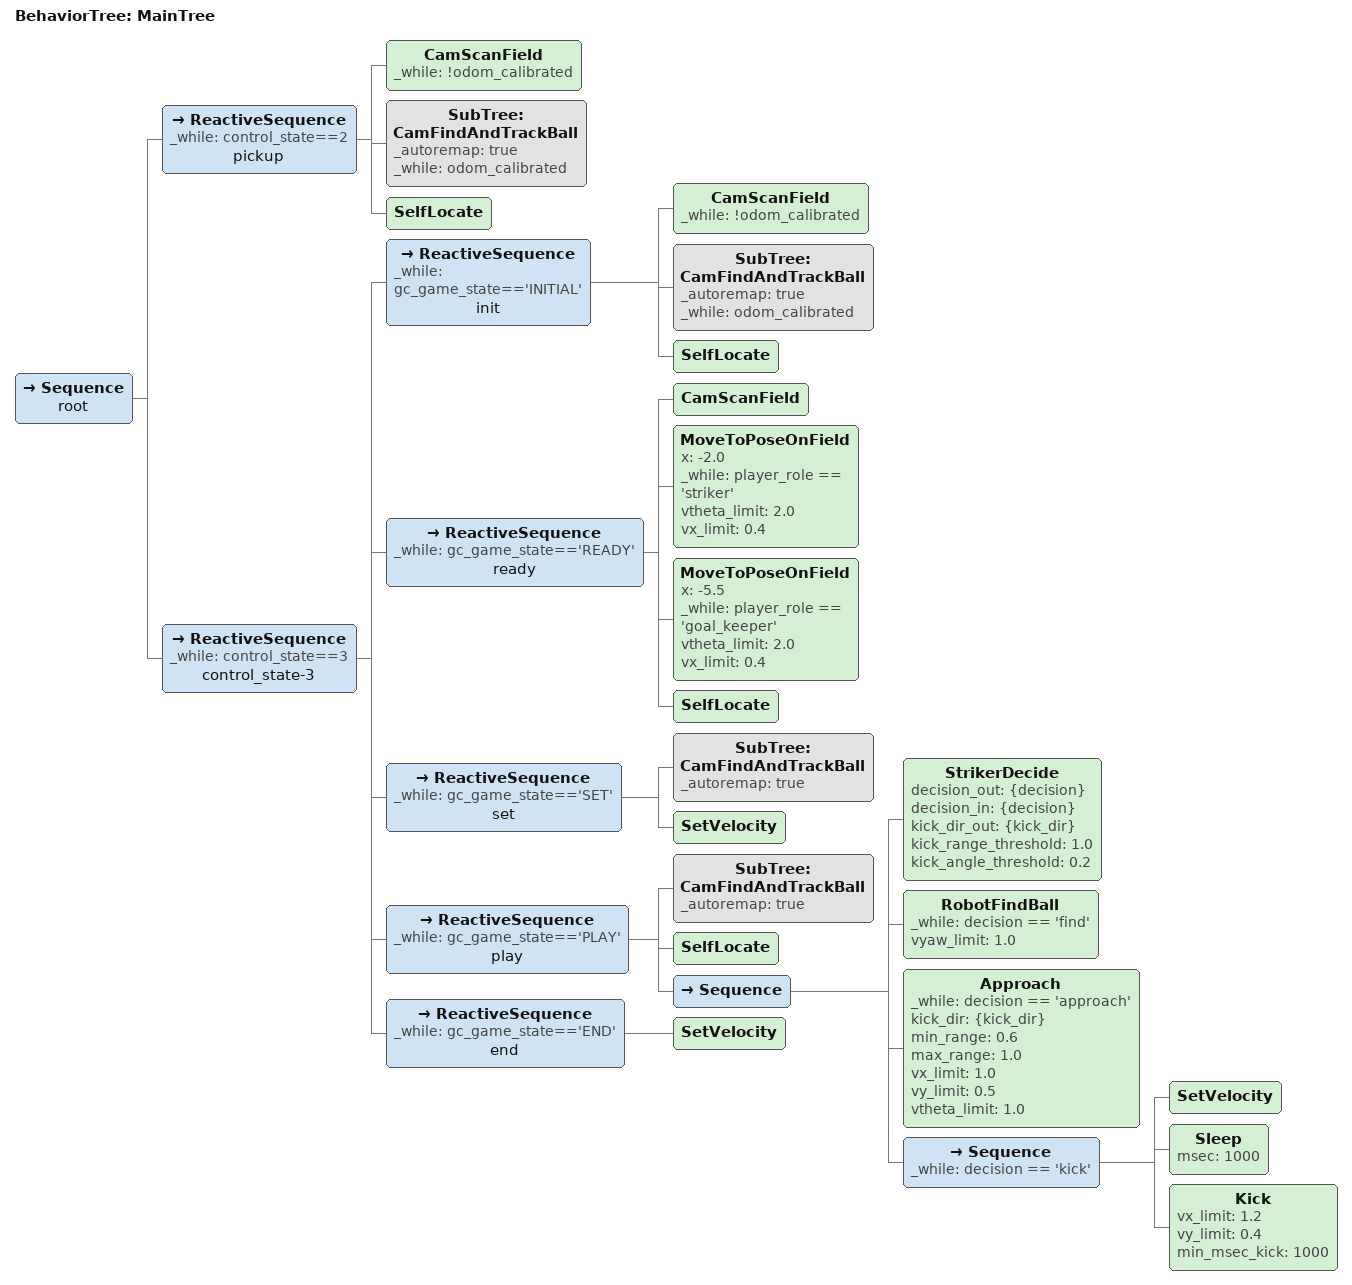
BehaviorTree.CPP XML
<root BTCPP_format="4" >
    <include path="./subtrees/subtree_cam_find_and_track_ball.xml" />
    <BehaviorTree ID="MainTree">
        <Sequence name="root">
            <ReactiveSequence _while="control_state==2" name="pickup">
                <CamScanField  _while="!odom_calibrated"/>
                <SubTree ID="CamFindAndTrackBall" _autoremap="true" _while="odom_calibrated" />
                <SelfLocate />
            </ReactiveSequence>
            <ReactiveSequence _while="control_state==3" name="control_state-3">
                <ReactiveSequence _while="gc_game_state=='INITIAL'" name="init">
                    <CamScanField _while="!odom_calibrated"/>
                    <SubTree ID="CamFindAndTrackBall" _autoremap="true" _while="odom_calibrated" />
                    <SelfLocate />
                </ReactiveSequence>

                <ReactiveSequence _while="gc_game_state=='READY'" name="ready">
                    <CamScanField />
                    <MoveToPoseOnField x="-2.0" _while="player_role == 'striker'" vtheta_limit="2.0"  vx_limit="0.4" />
                    <MoveToPoseOnField x="-5.5" _while="player_role == 'goal_keeper'" vtheta_limit="2.0"  vx_limit="0.4" />
                    <SelfLocate />
                </ReactiveSequence>

                <ReactiveSequence _while="gc_game_state=='SET'" name="set">
                    <SubTree ID="CamFindAndTrackBall" _autoremap="true" />
                    <SetVelocity />
                </ReactiveSequence>

                <ReactiveSequence _while="gc_game_state=='PLAY'" name="play">
                    <SubTree ID="CamFindAndTrackBall" _autoremap="true" />
                    <SelfLocate />
                    <Sequence>
                        <StrikerDecide decision_out="{decision}" decision_in="{decision}"
                                       kick_dir_out="{kick_dir}"
                                       kick_range_threshold="1.0" kick_angle_threshold="0.2" />
                        <RobotFindBall _while="decision == 'find'" vyaw_limit="1.0" />
                        <Approach _while="decision == 'approach'"
                                  kick_dir="{kick_dir}" min_range="0.6" max_range="1.0"
                                  vx_limit="1.0" vy_limit="0.5" vtheta_limit="1.0" />
                        <Sequence  _while="decision == 'kick'">
                            <SetVelocity />
                            <Sleep msec="1000" />
                            <Kick vx_limit="1.2" vy_limit="0.4" min_msec_kick="1000"/>
                        </Sequence>
                    </Sequence>
                </ReactiveSequence>

                <ReactiveSequence _while="gc_game_state=='END'" name="end">
                    <SetVelocity />
                </ReactiveSequence>
            </ReactiveSequence>
        </Sequence>
    </BehaviorTree>
</root>
